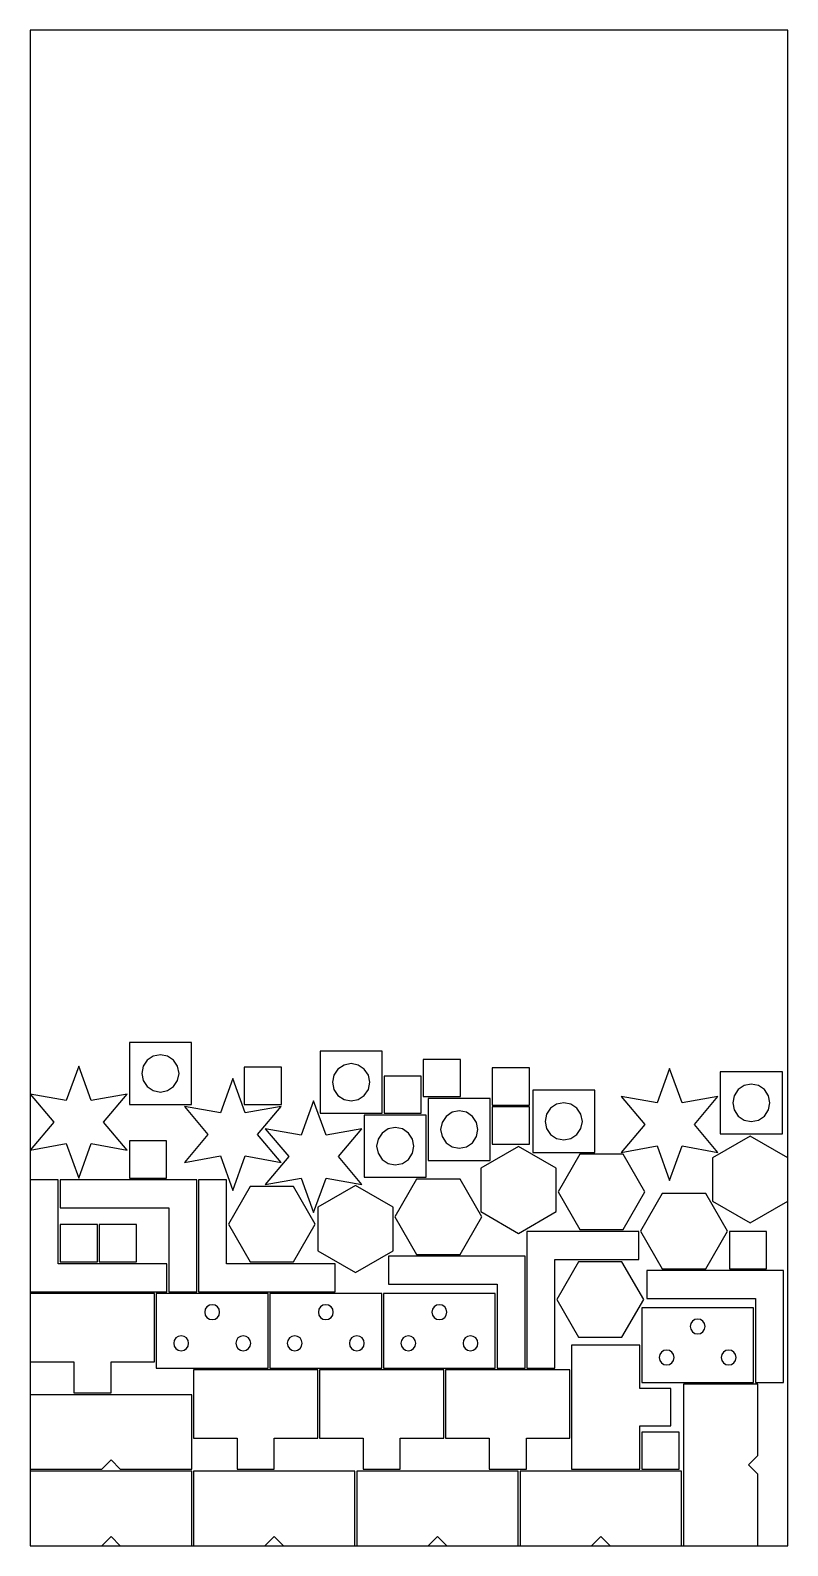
# Model space of a CAD drawing. Header units: metres. Extents: x 0 to 1220, y 0 to 2440.
import ezdxf

# ---------------------------------------------------------------- set-up
doc = ezdxf.new("R2010")
doc.units = ezdxf.units.M

msp = doc.modelspace()

# ---------------------------------------------------------------- linework, layer by layer
at = {"layer": 'Hexagon-Plate'}
for points in [[(1219.999957, 624.613), (1159.378178, 659.613), (1098.7564, 624.613), (1098.7564, 554.613), (1159.378178, 519.613), (1219.999957, 554.613)], [(847.132357, 607.944), (786.510578, 642.944), (725.8888, 607.944), (725.8888, 537.944), (786.510578, 502.944), (847.132357, 537.944)], [(990.1324, 569.621778), (955.1324, 630.243557), (885.1324, 630.243557), (850.1324, 569.621778), (885.1324, 509), (955.1324, 509)], [(727.2295, 529.621778), (692.2295, 590.243557), (622.2295, 590.243557), (587.2295, 529.621778), (622.2295, 469), (692.2295, 469)], [(459, 517.621778), (424, 578.243557), (354, 578.243557), (319, 517.621778), (354, 457), (424, 457)], [(584.229457, 544.906), (523.607678, 579.906), (462.9859, 544.906), (462.9859, 474.906), (523.607678, 439.906), (584.229457, 474.906)], [(1123, 506.621778), (1088, 567.243557), (1018, 567.243557), (983, 506.621778), (1018, 446), (1088, 446)], [(988, 396.392278), (953, 457.014057), (883, 457.014057), (848, 396.392278), (883, 335.7705), (953, 335.7705)]]:
    msp.add_lwpolyline(points, close=True, dxfattribs=at)
at = {"layer": 'L-Bracket-A'}
for points in [[(0, 409), (220, 409), (220, 454), (45, 454), (45, 589), (0, 589)], [(268, 589), (48, 589), (48, 544), (223, 544), (223, 409), (268, 409)], [(271, 409), (491, 409), (491, 454), (316, 454), (316, 589), (271, 589)], [(800, 506), (800, 286), (845, 286), (845, 461), (980, 461), (980, 506)], [(797, 466), (577, 466), (577, 421), (752, 421), (752, 286), (797, 286)], [(1213, 443), (993, 443), (993, 398), (1168, 398), (1168, 263), (1213, 263)]]:
    msp.add_lwpolyline(points, close=True, dxfattribs=at)
at = {"layer": 'Mount-Plate'}
for points in [[(203, 286), (383, 286), (383, 406), (203, 406)], [(386, 286), (566, 286), (566, 406), (386, 406)], [(569, 286), (749, 286), (749, 406), (569, 406)], [(985, 263), (1165, 263), (1165, 383), (985, 383)]]:
    msp.add_lwpolyline(points, close=True, dxfattribs=at)
at = {"layer": 'Mount-Plate_HOLE'}
for points in [[(305, 376), (304.086554, 380.592201), (301.485281, 384.485281), (297.592201, 387.086554), (293, 388), (288.407799, 387.086554), (284.514719, 384.485281), (281.913446, 380.592201), (281, 376), (281.913446, 371.407799), (284.514719, 367.514719), (288.407799, 364.913446), (293, 364), (297.592201, 364.913446), (301.485281, 367.514719), (304.086554, 371.407799)], [(488, 376), (487.086554, 380.592201), (484.485281, 384.485281), (480.592201, 387.086554), (476, 388), (471.407799, 387.086554), (467.514719, 384.485281), (464.913446, 380.592201), (464, 376), (464.913446, 371.407799), (467.514719, 367.514719), (471.407799, 364.913446), (476, 364), (480.592201, 364.913446), (484.485281, 367.514719), (487.086554, 371.407799)], [(671, 376), (670.086554, 380.592201), (667.485281, 384.485281), (663.592201, 387.086554), (659, 388), (654.407799, 387.086554), (650.514719, 384.485281), (647.913446, 380.592201), (647, 376), (647.913446, 371.407799), (650.514719, 367.514719), (654.407799, 364.913446), (659, 364), (663.592201, 364.913446), (667.485281, 367.514719), (670.086554, 371.407799)], [(1087, 353), (1086.086554, 357.592201), (1083.485281, 361.485281), (1079.592201, 364.086554), (1075, 365), (1070.407799, 364.086554), (1066.514719, 361.485281), (1063.913446, 357.592201), (1063, 353), (1063.913446, 348.407799), (1066.514719, 344.514719), (1070.407799, 341.913446), (1075, 341), (1079.592201, 341.913446), (1083.485281, 344.514719), (1086.086554, 348.407799)], [(255, 326), (254.086554, 330.592201), (251.485281, 334.485281), (247.592201, 337.086554), (243, 338), (238.407799, 337.086554), (234.514719, 334.485281), (231.913446, 330.592201), (231, 326), (231.913446, 321.407799), (234.514719, 317.514719), (238.407799, 314.913446), (243, 314), (247.592201, 314.913446), (251.485281, 317.514719), (254.086554, 321.407799)], [(355, 326), (354.086554, 330.592201), (351.485281, 334.485281), (347.592201, 337.086554), (343, 338), (338.407799, 337.086554), (334.514719, 334.485281), (331.913446, 330.592201), (331, 326), (331.913446, 321.407799), (334.514719, 317.514719), (338.407799, 314.913446), (343, 314), (347.592201, 314.913446), (351.485281, 317.514719), (354.086554, 321.407799)], [(438, 326), (437.086554, 330.592201), (434.485281, 334.485281), (430.592201, 337.086554), (426, 338), (421.407799, 337.086554), (417.514719, 334.485281), (414.913446, 330.592201), (414, 326), (414.913446, 321.407799), (417.514719, 317.514719), (421.407799, 314.913446), (426, 314), (430.592201, 314.913446), (434.485281, 317.514719), (437.086554, 321.407799)], [(538, 326), (537.086554, 330.592201), (534.485281, 334.485281), (530.592201, 337.086554), (526, 338), (521.407799, 337.086554), (517.514719, 334.485281), (514.913446, 330.592201), (514, 326), (514.913446, 321.407799), (517.514719, 317.514719), (521.407799, 314.913446), (526, 314), (530.592201, 314.913446), (534.485281, 317.514719), (537.086554, 321.407799)], [(621, 326), (620.086554, 330.592201), (617.485281, 334.485281), (613.592201, 337.086554), (609, 338), (604.407799, 337.086554), (600.514719, 334.485281), (597.913446, 330.592201), (597, 326), (597.913446, 321.407799), (600.514719, 317.514719), (604.407799, 314.913446), (609, 314), (613.592201, 314.913446), (617.485281, 317.514719), (620.086554, 321.407799)], [(721, 326), (720.086554, 330.592201), (717.485281, 334.485281), (713.592201, 337.086554), (709, 338), (704.407799, 337.086554), (700.514719, 334.485281), (697.913446, 330.592201), (697, 326), (697.913446, 321.407799), (700.514719, 317.514719), (704.407799, 314.913446), (709, 314), (713.592201, 314.913446), (717.485281, 317.514719), (720.086554, 321.407799)], [(1037, 303), (1036.086554, 307.592201), (1033.485281, 311.485281), (1029.592201, 314.086554), (1025, 315), (1020.407799, 314.086554), (1016.514719, 311.485281), (1013.913446, 307.592201), (1013, 303), (1013.913446, 298.407799), (1016.514719, 294.514719), (1020.407799, 291.913446), (1025, 291), (1029.592201, 291.913446), (1033.485281, 294.514719), (1036.086554, 298.407799)], [(1137, 303), (1136.086554, 307.592201), (1133.485281, 311.485281), (1129.592201, 314.086554), (1125, 315), (1120.407799, 314.086554), (1116.514719, 311.485281), (1113.913446, 307.592201), (1113, 303), (1113.913446, 298.407799), (1116.514719, 294.514719), (1120.407799, 291.913446), (1125, 291), (1129.592201, 291.913446), (1133.485281, 294.514719), (1136.086554, 298.407799)]]:
    msp.add_lwpolyline(points, close=True, dxfattribs=at)
at = {"layer": 'Notched-Plate'}
for points in [[(1172, 0), (1172, 115), (1157, 130), (1172, 145), (1172, 260), (1052, 260), (1052, 0)], [(0, 123), (115, 123), (130, 138), (145, 123), (260, 123), (260, 243), (0, 243)], [(0, 0), (115, 0), (130, 15), (145, 0), (260, 0), (260, 120), (0, 120)], [(263, 0), (378, 0), (393, 15), (408, 0), (523, 0), (523, 120), (263, 120)], [(526, 0), (641, 0), (656, 15), (671, 0), (786, 0), (786, 120), (526, 120)], [(789, 0), (904, 0), (919, 15), (934, 0), (1049, 0), (1049, 120), (789, 120)]]:
    msp.add_lwpolyline(points, close=True, dxfattribs=at)
at = {"layer": 'SHEET_BOUNDARY'}
msp.add_lwpolyline([(0, 0), (1220, 0), (1220, 2440), (0, 2440)], close=True, dxfattribs=at)
at = {"layer": 'Small-Square'}
for points in [[(632.8072, 723.0775), (692.8072, 723.0775), (692.8072, 783.0775), (632.8072, 783.0775)], [(344.4915, 710.2701), (404.4915, 710.2701), (404.4915, 770.2701), (344.4915, 770.2701)], [(743.9045, 709.4081), (803.9045, 709.4081), (803.9045, 769.4081), (743.9045, 769.4081)], [(569.8072, 696.2436), (629.8072, 696.2436), (629.8072, 756.2436), (569.8072, 756.2436)], [(743.9045, 646.4081), (803.9045, 646.4081), (803.9045, 706.4081), (743.9045, 706.4081)], [(159.5356, 592), (219.5356, 592), (219.5356, 652), (159.5356, 652)], [(48, 457), (108, 457), (108, 517), (48, 517)], [(111, 457), (171, 457), (171, 517), (111, 517)], [(1126.1051, 446), (1186.1051, 446), (1186.1051, 506), (1126.1051, 506)], [(985, 123), (1045, 123), (1045, 183), (985, 183)]]:
    msp.add_lwpolyline(points, close=True, dxfattribs=at)
at = {"layer": 'Star-Deco'}
for points in [[(77.942286, 592), (97.942286, 647.358984), (155.884573, 637), (117.942286, 682), (155.884573, 727), (97.942286, 716.641016), (77.942286, 772), (57.942286, 716.641016), (0, 727), (37.942286, 682), (0, 637), (57.942286, 647.358984)], [(1029.762686, 588.2436), (1049.762686, 643.602584), (1107.704973, 633.2436), (1069.762686, 678.2436), (1107.704973, 723.2436), (1049.762686, 712.884616), (1029.762686, 768.2436), (1009.762686, 712.884616), (951.8204, 723.2436), (989.762686, 678.2436), (951.8204, 633.2436), (1009.762686, 643.602584)], [(326.169686, 572.1547), (346.169686, 627.513684), (404.111973, 617.1547), (366.169686, 662.1547), (404.111973, 707.1547), (346.169686, 696.795716), (326.169686, 752.1547), (306.169686, 696.795716), (248.2274, 707.1547), (286.169686, 662.1547), (248.2274, 617.1547), (306.169686, 627.513684)], [(456.311186, 536.4668), (476.311186, 591.825784), (534.253473, 581.4668), (496.311186, 626.4668), (534.253473, 671.4668), (476.311186, 661.107816), (456.311186, 716.4668), (436.311186, 661.107816), (378.3689, 671.4668), (416.311186, 626.4668), (378.3689, 581.4668), (436.311186, 591.825784)]]:
    msp.add_lwpolyline(points, close=True, dxfattribs=at)
at = {"layer": 'T-Bracket'}
for points in [[(70, 246), (130, 246), (130, 296), (200, 296), (200, 406), (0, 406), (0, 296), (70, 296)], [(1032, 193), (1032, 253), (982, 253), (982, 323), (872, 323), (872, 123), (982, 123), (982, 193)], [(333, 123), (393, 123), (393, 173), (463, 173), (463, 283), (263, 283), (263, 173), (333, 173)], [(536, 123), (596, 123), (596, 173), (666, 173), (666, 283), (466, 283), (466, 173), (536, 173)], [(739, 123), (799, 123), (799, 173), (869, 173), (869, 283), (669, 283), (669, 173), (739, 173)]]:
    msp.add_lwpolyline(points, close=True, dxfattribs=at)
at = {"layer": 'Washer-Plate'}
for points in [[(159.5356, 710.4785), (259.5356, 710.4785), (259.5356, 810.4785), (159.5356, 810.4785)], [(466.8072, 696.2436), (566.8072, 696.2436), (566.8072, 796.2436), (466.8072, 796.2436)], [(1111.356, 663.0771), (1211.356, 663.0771), (1211.356, 763.0771), (1111.356, 763.0771)], [(809.3122, 633.2436), (909.3122, 633.2436), (909.3122, 733.2436), (809.3122, 733.2436)], [(640.9045, 620.0775), (740.9045, 620.0775), (740.9045, 720.0775), (640.9045, 720.0775)], [(537.9045, 593.2436), (637.9045, 593.2436), (637.9045, 693.2436), (537.9045, 693.2436)]]:
    msp.add_lwpolyline(points, close=True, dxfattribs=at)
at = {"layer": 'Washer-Plate_HOLE'}
for points in [[(239.5356, 760.4785), (237.251986, 771.959003), (230.748803, 781.691703), (221.016103, 788.194886), (209.5356, 790.4785), (198.055097, 788.194886), (188.322397, 781.691703), (181.819214, 771.959003), (179.5356, 760.4785), (181.819214, 748.997997), (188.322397, 739.265297), (198.055097, 732.762114), (209.5356, 730.4785), (221.016103, 732.762114), (230.748803, 739.265297), (237.251986, 748.997997)], [(546.8072, 746.2436), (544.523586, 757.724103), (538.020403, 767.456803), (528.287703, 773.959986), (516.8072, 776.2436), (505.326697, 773.959986), (495.593997, 767.456803), (489.090814, 757.724103), (486.8072, 746.2436), (489.090814, 734.763097), (495.593997, 725.030397), (505.326697, 718.527214), (516.8072, 716.2436), (528.287703, 718.527214), (538.020403, 725.030397), (544.523586, 734.763097)], [(1191.356, 713.0771), (1189.072386, 724.557603), (1182.569203, 734.290303), (1172.836503, 740.793486), (1161.356, 743.0771), (1149.875497, 740.793486), (1140.142797, 734.290303), (1133.639614, 724.557603), (1131.356, 713.0771), (1133.639614, 701.596597), (1140.142797, 691.863897), (1149.875497, 685.360714), (1161.356, 683.0771), (1172.836503, 685.360714), (1182.569203, 691.863897), (1189.072386, 701.596597)], [(889.3122, 683.2436), (887.028586, 694.724103), (880.525403, 704.456803), (870.792703, 710.959986), (859.3122, 713.2436), (847.831697, 710.959986), (838.098997, 704.456803), (831.595814, 694.724103), (829.3122, 683.2436), (831.595814, 671.763097), (838.098997, 662.030397), (847.831697, 655.527214), (859.3122, 653.2436), (870.792703, 655.527214), (880.525403, 662.030397), (887.028586, 671.763097)], [(720.9045, 670.0775), (718.620886, 681.558003), (712.117703, 691.290703), (702.385003, 697.793886), (690.9045, 700.0775), (679.423997, 697.793886), (669.691297, 691.290703), (663.188114, 681.558003), (660.9045, 670.0775), (663.188114, 658.596997), (669.691297, 648.864297), (679.423997, 642.361114), (690.9045, 640.0775), (702.385003, 642.361114), (712.117703, 648.864297), (718.620886, 658.596997)], [(617.9045, 643.2436), (615.620886, 654.724103), (609.117703, 664.456803), (599.385003, 670.959986), (587.9045, 673.2436), (576.423997, 670.959986), (566.691297, 664.456803), (560.188114, 654.724103), (557.9045, 643.2436), (560.188114, 631.763097), (566.691297, 622.030397), (576.423997, 615.527214), (587.9045, 613.2436), (599.385003, 615.527214), (609.117703, 622.030397), (615.620886, 631.763097)]]:
    msp.add_lwpolyline(points, close=True, dxfattribs=at)

doc.saveas('drawing.dxf')
